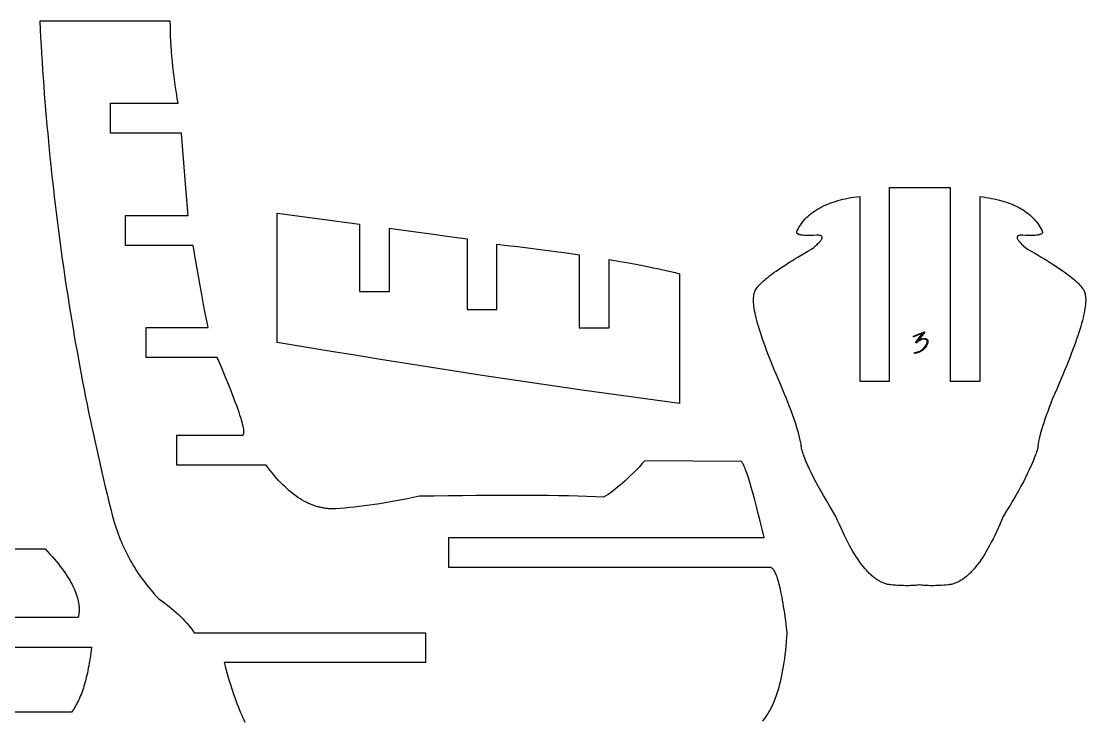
# Model space of a CAD drawing. Extents: x 0.3 to 47.7, y 0.3 to 6.
# Drawn here: x 35.902 to 40.389, y 2.967 to 5.914 of the extents above; entities that cross this region are included whole.
import ezdxf

# ---------------------------------------------------------------- set-up
doc = ezdxf.new("R2010")
doc.units = 0
doc.header["$MEASUREMENT"] = 0
doc.layers.get('0').update_dxf_attribs({"linetype": 'CONTINUOUS'})
doc.layers.add('NUMBERS', color=1, linetype='CONTINUOUS')

msp = doc.modelspace()

# ---------------------------------------------------------------- linework, layer by layer
for points in [[(39.0275, 2.9652), (39.0306, 2.9689), (39.0336, 2.9726), (39.0365, 2.9765), (39.0395, 2.9804), (39.0424, 2.9845), (39.0452, 2.9887), (39.048, 2.993), (39.0507, 2.9974), (39.0534, 3.0019), (39.0561, 3.0065), (39.0587, 3.0113), (39.0613, 3.0161), (39.0663, 3.0261), (39.0711, 3.0366), (39.0757, 3.0475), (39.0802, 3.0588), (39.0845, 3.0705), (39.0886, 3.0827), (39.0926, 3.0954), (39.0963, 3.1084), (39.0999, 3.1219), (39.1033, 3.1359), (39.1066, 3.1502), (39.1096, 3.1651), (39.1125, 3.1803), (39.1152, 3.196), (39.1177, 3.2121), (39.1201, 3.2287), (39.1223, 3.2457), (39.1242, 3.2631), (39.1261, 3.281), (39.1277, 3.2993), (39.1292, 3.318), (39.1305, 3.3372), (39.1263, 3.3719), (39.1242, 3.3883), (39.122, 3.4042), (39.1199, 3.4195), (39.1177, 3.4342), (39.1155, 3.4484), (39.1133, 3.4619), (39.111, 3.4749), (39.1088, 3.4873), (39.1065, 3.4991), (39.1042, 3.5103), (39.1019, 3.5209), (39.0996, 3.531), (39.0972, 3.5404), (39.0949, 3.5493), (39.0925, 3.5576), (39.0901, 3.5654), (39.0877, 3.5725), (39.0852, 3.5791), (39.0828, 3.5851), (39.0803, 3.5904), (39.0778, 3.5953), (39.0753, 3.5995), (39.0727, 3.6031), (39.0715, 3.6048), (39.0702, 3.6062), (39.0689, 3.6075), (39.0676, 3.6087), (39.0663, 3.6097), (39.065, 3.6106), (39.0637, 3.6113), (39.0624, 3.6119), (39.0611, 3.6124), (39.0598, 3.6127), (39.0584, 3.6128), (39.0571, 3.6128), (39.0558, 3.6127), (39.0544, 3.6124), (37.7047, 3.6124), (37.7047, 3.7384), (39.0337, 3.7384), (39.025, 3.7743), (39.0167, 3.8081), (39.0087, 3.8398), (39.0011, 3.8694), (38.9939, 3.8968), (38.987, 3.9221), (38.9804, 3.9453), (38.9742, 3.9664), (38.9684, 3.9854), (38.9629, 4.0023), (38.9578, 4.017), (38.9554, 4.0236), (38.953, 4.0296), (38.9508, 4.0351), (38.9486, 4.0401), (38.9466, 4.0446), (38.9446, 4.0485), (38.9427, 4.0519), (38.9409, 4.0548), (38.9392, 4.0571), (38.9375, 4.0589), (38.5309, 4.0624), (38.5184, 4.0487), (38.5061, 4.0356), (38.494, 4.023), (38.4821, 4.011), (38.4704, 3.9995), (38.459, 3.9885), (38.4478, 3.9781), (38.4368, 3.9683), (38.426, 3.9589), (38.4154, 3.9502), (38.4051, 3.9419), (38.3949, 3.9343), (38.385, 3.9271), (38.3753, 3.9205), (38.3659, 3.9145), (38.3566, 3.909), (38.3223, 3.9104), (38.2861, 3.9117), (38.248, 3.9128), (38.208, 3.9138), (38.1661, 3.9146), (38.1223, 3.9152), (38.0766, 3.9157), (38.0289, 3.916), (37.9794, 3.9161), (37.9279, 3.9161), (37.8746, 3.9159), (37.8193, 3.9155), (37.7622, 3.915), (37.7031, 3.9143), (37.6421, 3.9135), (37.5793, 3.9125), (37.5544, 3.9072), (37.5299, 3.9021), (37.5057, 3.8974), (37.482, 3.8929), (37.4587, 3.8887), (37.4357, 3.8847), (37.4132, 3.881), (37.391, 3.8776), (37.3692, 3.8745), (37.3478, 3.8716), (37.3268, 3.869), (37.3062, 3.8666), (37.286, 3.8646), (37.2662, 3.8628), (37.2467, 3.8612), (37.2277, 3.86), (37.2229, 3.8598), (37.2181, 3.8597), (37.2133, 3.8596), (37.2085, 3.8597), (37.2037, 3.8599), (37.1989, 3.8602), (37.1942, 3.8606), (37.1894, 3.8611), (37.1847, 3.8616), (37.1799, 3.8623), (37.1752, 3.8631), (37.1705, 3.8639), (37.1657, 3.8649), (37.161, 3.866), (37.1563, 3.8671), (37.1516, 3.8684), (37.1469, 3.8697), (37.1422, 3.8712), (37.1375, 3.8728), (37.1329, 3.8744), (37.1282, 3.8762), (37.1235, 3.878), (37.1189, 3.88), (37.1142, 3.882), (37.1096, 3.8841), (37.105, 3.8864), (37.0957, 3.8911), (37.0865, 3.8963), (37.0773, 3.9019), (37.0681, 3.9078), (37.059, 3.9141), (37.0499, 3.9209), (37.0408, 3.928), (37.0318, 3.9355), (37.0227, 3.9434), (37.0137, 3.9517), (37.0047, 3.9604), (36.9958, 3.9695), (36.9869, 3.9789), (36.978, 3.9888), (36.9691, 3.9991), (36.9603, 4.0097), (36.9515, 4.0207), (36.9427, 4.0322), (36.9339, 4.044), (36.5572, 4.044), (36.5572, 4.17), (36.8359, 4.17), (36.8362, 4.1701), (36.837, 4.1708), (36.8378, 4.1716), (36.8384, 4.1726), (36.839, 4.1738), (36.8395, 4.1751), (36.8399, 4.1766), (36.8401, 4.1783), (36.8403, 4.1802), (36.8404, 4.1823), (36.8404, 4.1845), (36.8401, 4.1894), (36.8394, 4.1951), (36.8384, 4.2015), (36.8369, 4.2086), (36.8351, 4.2164), (36.8329, 4.2248), (36.8303, 4.234), (36.8273, 4.2439), (36.8239, 4.2545), (36.8202, 4.2658), (36.8161, 4.2778), (36.8116, 4.2905), (36.8067, 4.3039), (36.8014, 4.318), (36.7957, 4.3328), (36.7897, 4.3483), (36.7833, 4.3645), (36.7765, 4.3814), (36.7617, 4.4173), (36.7455, 4.4561), (36.7276, 4.4976), (36.4286, 4.4976), (36.4286, 4.6236), (36.6892, 4.6236), (36.6836, 4.6518), (36.6774, 4.6843), (36.6705, 4.7211), (36.663, 4.7622), (36.6548, 4.8076), (36.6459, 4.8573), (36.6364, 4.9113), (36.6262, 4.9696), (36.3413, 4.9696), (36.3413, 5.0956), (36.6053, 5.0956), (36.5983, 5.1792), (36.5913, 5.2649), (36.5843, 5.3526), (36.5773, 5.4425), (36.2774, 5.4425), (36.2774, 5.5685), (36.5633, 5.5685), (36.5594, 5.5909), (36.5557, 5.6132), (36.5523, 5.6354), (36.5491, 5.6575), (36.5462, 5.6795), (36.5435, 5.7013), (36.541, 5.7231), (36.5388, 5.7448), (36.5369, 5.7663), (36.5352, 5.7878), (36.5337, 5.8091), (36.5325, 5.8304), (36.5315, 5.8515), (36.5308, 5.8725), (36.5303, 5.8934), (36.5301, 5.9143), (35.9795, 5.9143), (35.9813, 5.8801), (35.9832, 5.8461), (35.9852, 5.8121), (35.9873, 5.7781), (35.9894, 5.7442), (35.9917, 5.7103), (35.9941, 5.6765), (35.9965, 5.6427), (35.9991, 5.609), (36.0017, 5.5753), (36.0045, 5.5417), (36.0073, 5.5081), (36.0103, 5.4745), (36.0133, 5.441), (36.0164, 5.4076), (36.0196, 5.3742), (36.023, 5.3409), (36.0264, 5.3076), (36.0299, 5.2743), (36.0335, 5.2411), (36.0372, 5.2079), (36.041, 5.1748), (36.0449, 5.1418), (36.0489, 5.1088), (36.0529, 5.0758), (36.0571, 5.0429), (36.0614, 5.01), (36.0658, 4.9772), (36.0702, 4.9444), (36.0748, 4.9117), (36.0794, 4.879), (36.0842, 4.8464), (36.089, 4.8138), (36.094, 4.7812), (36.099, 4.7487), (36.1042, 4.7163), (36.1094, 4.6839), (36.1147, 4.6516), (36.1201, 4.6193), (36.1256, 4.587), (36.1312, 4.5548), (36.1369, 4.5227), (36.1427, 4.4905), (36.1486, 4.4585), (36.1546, 4.4265), (36.1607, 4.3945), (36.1669, 4.3626), (36.1732, 4.3307), (36.1795, 4.2989), (36.186, 4.2671), (36.1926, 4.2354), (36.1992, 4.2037), (36.206, 4.1721), (36.2128, 4.1405), (36.2198, 4.109), (36.2268, 4.0775), (36.234, 4.0461), (36.2412, 4.0147), (36.2485, 3.9833), (36.2559, 3.952), (36.2635, 3.9208), (36.2711, 3.8896), (36.2788, 3.8584), (36.2866, 3.8273), (36.2901, 3.8149), (36.2938, 3.8025), (36.2976, 3.7903), (36.3016, 3.7781), (36.3058, 3.7661), (36.3101, 3.7542), (36.3147, 3.7423), (36.3193, 3.7306), (36.3242, 3.719), (36.3292, 3.7075), (36.3343, 3.6961), (36.3397, 3.6848), (36.3452, 3.6735), (36.3508, 3.6624), (36.3567, 3.6514), (36.3627, 3.6405), (36.3688, 3.6297), (36.3752, 3.619), (36.3817, 3.6085), (36.3883, 3.598), (36.3952, 3.5876), (36.4022, 3.5773), (36.4093, 3.5671), (36.4166, 3.5571), (36.4241, 3.5471), (36.4318, 3.5372), (36.4396, 3.5274), (36.4476, 3.5178), (36.4558, 3.5082), (36.4641, 3.4988), (36.4726, 3.4894), (36.4812, 3.4802), (36.4926, 3.4724), (36.5038, 3.4646), (36.5146, 3.4565), (36.5252, 3.4483), (36.5355, 3.44), (36.5456, 3.4314), (36.5554, 3.4228), (36.5649, 3.4139), (36.5741, 3.4049), (36.5831, 3.3958), (36.5917, 3.3865), (36.6002, 3.377), (36.6083, 3.3673), (36.6162, 3.3575), (36.6238, 3.3476), (36.6311, 3.3375), (37.6057, 3.3375), (37.6057, 3.2115), (36.7566, 3.2115), (36.761, 3.1954), (36.7654, 3.1797), (36.7698, 3.1643), (36.7742, 3.1491), (36.7787, 3.1343), (36.7832, 3.1198), (36.7878, 3.1057), (36.7923, 3.0918), (36.7969, 3.0782), (36.8015, 3.065), (36.8062, 3.0521), (36.8108, 3.0394), (36.8155, 3.0271), (36.8203, 3.0151), (36.825, 3.0034), (36.8298, 2.9921), (36.8346, 2.981), (36.8394, 2.9703), (36.8443, 2.9598)], [(35.4992, 3.6906), (36.0025, 3.6906), (36.0128, 3.6797), (36.0226, 3.669), (36.0321, 3.6583), (36.0413, 3.6478), (36.05, 3.6374), (36.0584, 3.6271), (36.0663, 3.617), (36.0739, 3.6069), (36.0812, 3.597), (36.088, 3.5872), (36.0945, 3.5775), (36.1005, 3.568), (36.1062, 3.5586), (36.1115, 3.5492), (36.1165, 3.5401), (36.121, 3.531), (36.1252, 3.522), (36.129, 3.5132), (36.1324, 3.5045), (36.1354, 3.4959), (36.138, 3.4874), (36.1403, 3.4791), (36.1422, 3.4709), (36.1437, 3.4628), (36.1448, 3.4548), (36.1452, 3.4508), (36.1455, 3.4469), (36.1457, 3.443), (36.1459, 3.4392), (36.1459, 3.4353), (36.1458, 3.4315), (36.1457, 3.4278), (36.1454, 3.424), (36.1451, 3.4203), (36.1446, 3.4167), (36.1441, 3.413), (36.1435, 3.4094), (36.1427, 3.4058), (36.1419, 3.4022), (35.626, 3.4022)], [(35.626, 3.2762), (36.1977, 3.2762), (36.1964, 3.2644), (36.1949, 3.2528), (36.1934, 3.2414), (36.1918, 3.2303), (36.1901, 3.2193), (36.1884, 3.2085), (36.1865, 3.198), (36.1846, 3.1877), (36.1826, 3.1776), (36.1805, 3.1676), (36.1784, 3.1579), (36.1761, 3.1485), (36.1738, 3.1392), (36.1714, 3.1301), (36.1689, 3.1213), (36.1663, 3.1126), (36.1637, 3.1042), (36.1609, 3.096), (36.1581, 3.088), (36.1552, 3.0802), (36.1522, 3.0726), (36.1492, 3.0652), (36.146, 3.058), (36.1428, 3.0511), (36.1395, 3.0443), (36.1361, 3.0378), (36.1326, 3.0315), (36.1291, 3.0254), (36.1254, 3.0195), (36.1217, 3.0138), (36.1179, 3.0083), (36.114, 3.003), (35.6225, 3.003)]]:
    msp.add_lwpolyline(points)
for points in [[(39.9438, 5.1755), (39.9562, 5.1739), (39.9683, 5.1721), (39.9802, 5.1702), (39.9918, 5.1681), (40.0031, 5.1658), (40.0141, 5.1633), (40.0249, 5.1606), (40.0353, 5.1578), (40.0455, 5.1547), (40.0554, 5.1515), (40.0651, 5.1481), (40.0745, 5.1445), (40.0835, 5.1407), (40.0923, 5.1367), (40.1009, 5.1326), (40.1091, 5.1283), (40.1171, 5.1237), (40.1248, 5.119), (40.1322, 5.1141), (40.1394, 5.1091), (40.1462, 5.1038), (40.1528, 5.0984), (40.1591, 5.0928), (40.1651, 5.087), (40.1709, 5.081), (40.1764, 5.0748), (40.1816, 5.0684), (40.1865, 5.0619), (40.1911, 5.0551), (40.1955, 5.0482), (40.1996, 5.0411), (40.2034, 5.0338), (40.2045, 5.0321), (40.2053, 5.0305), (40.2059, 5.0289), (40.2063, 5.0274), (40.2065, 5.026), (40.2064, 5.0246), (40.2061, 5.0233), (40.2055, 5.022), (40.2048, 5.0209), (40.2038, 5.0198), (40.2025, 5.0187), (40.2011, 5.0178), (40.1994, 5.0169), (40.1974, 5.0161), (40.1953, 5.0153), (40.1929, 5.0146), (40.1903, 5.014), (40.1874, 5.0134), (40.1843, 5.013), (40.181, 5.0125), (40.1737, 5.0119), (40.1654, 5.0116), (40.1562, 5.0115), (40.1461, 5.0117), (40.1351, 5.0121), (40.1231, 5.0129), (40.1197, 5.0129), (40.1166, 5.0128), (40.1138, 5.0126), (40.1112, 5.0123), (40.1089, 5.0119), (40.1068, 5.0113), (40.105, 5.0106), (40.1035, 5.0098), (40.1022, 5.0089), (40.1011, 5.0078), (40.1004, 5.0066), (40.0999, 5.0053), (40.0996, 5.0039), (40.0996, 5.0023), (40.0999, 5.0007), (40.1004, 4.9989), (40.1012, 4.9969), (40.1022, 4.9949), (40.1035, 4.9927), (40.1051, 4.9905), (40.1069, 4.988), (40.109, 4.9855), (40.1113, 4.9829), (40.1139, 4.9801), (40.1168, 4.9772), (40.1199, 4.9742), (40.1269, 4.9677), (40.1349, 4.9608), (40.144, 4.9534), (40.1591, 4.9449), (40.1737, 4.9366), (40.1878, 4.9284), (40.2015, 4.9204), (40.2146, 4.9125), (40.2273, 4.9048), (40.2394, 4.8972), (40.2511, 4.8898), (40.2623, 4.8826), (40.2731, 4.8755), (40.2833, 4.8686), (40.2931, 4.8618), (40.3024, 4.8552), (40.3111, 4.8487), (40.3195, 4.8424), (40.3273, 4.8363), (40.3346, 4.8303), (40.3415, 4.8245), (40.3478, 4.8188), (40.3537, 4.8133), (40.3591, 4.8079), (40.364, 4.8027), (40.3685, 4.7977), (40.3724, 4.7928), (40.3759, 4.7881), (40.3789, 4.7835), (40.3814, 4.7791), (40.3824, 4.7769), (40.3834, 4.7748), (40.3842, 4.7727), (40.3849, 4.7707), (40.3855, 4.7687), (40.386, 4.7668), (40.3863, 4.7649), (40.3865, 4.763), (40.3866, 4.7612), (40.3866, 4.7594), (40.3872, 4.7568), (40.3876, 4.7542), (40.388, 4.7514), (40.3884, 4.7485), (40.3887, 4.7423), (40.3888, 4.7356), (40.3885, 4.7285), (40.3879, 4.7208), (40.387, 4.7126), (40.3857, 4.7039), (40.3842, 4.6946), (40.3822, 4.6849), (40.38, 4.6747), (40.3775, 4.664), (40.3746, 4.6527), (40.3713, 4.641), (40.3678, 4.6287), (40.3639, 4.616), (40.3597, 4.6027), (40.3552, 4.589), (40.3503, 4.5747), (40.3452, 4.5599), (40.3397, 4.5447), (40.3338, 4.5289), (40.3277, 4.5126), (40.3212, 4.4958), (40.3144, 4.4785), (40.3072, 4.4607), (40.2997, 4.4424), (40.2919, 4.4236), (40.2838, 4.4043), (40.2754, 4.3844), (40.2666, 4.3641), (40.2575, 4.3433), (40.2495, 4.3239), (40.242, 4.3052), (40.235, 4.2872), (40.2285, 4.2698), (40.2224, 4.2531), (40.2167, 4.237), (40.2116, 4.2216), (40.2069, 4.2069), (40.2026, 4.1928), (40.1988, 4.1793), (40.1955, 4.1666), (40.1927, 4.1544), (40.1903, 4.143), (40.1884, 4.1321), (40.1876, 4.127), (40.1869, 4.122), (40.1864, 4.1171), (40.1859, 4.1125), (40.184, 4.1062), (40.182, 4.0998), (40.1798, 4.0932), (40.1774, 4.0864), (40.1748, 4.0795), (40.1721, 4.0724), (40.1691, 4.0651), (40.1661, 4.0576), (40.1594, 4.0422), (40.152, 4.0261), (40.144, 4.0093), (40.1353, 3.9918), (40.1259, 3.9737), (40.1158, 3.9549), (40.1051, 3.9353), (40.0936, 3.9151), (40.0815, 3.8943), (40.0687, 3.8727), (40.0552, 3.8504), (40.0411, 3.8275), (40.0339, 3.8103), (40.0268, 3.7937), (40.0196, 3.7776), (40.0125, 3.762), (40.0053, 3.7469), (39.9981, 3.7324), (39.9909, 3.7184), (39.9837, 3.7049), (39.9765, 3.6919), (39.9693, 3.6795), (39.9621, 3.6676), (39.9549, 3.6562), (39.9476, 3.6454), (39.9404, 3.635), (39.9331, 3.6252), (39.9259, 3.616), (39.9186, 3.6072), (39.9114, 3.599), (39.9077, 3.5951), (39.9041, 3.5913), (39.9004, 3.5876), (39.8968, 3.5841), (39.8931, 3.5807), (39.8895, 3.5775), (39.8858, 3.5743), (39.8822, 3.5713), (39.8785, 3.5685), (39.8749, 3.5658), (39.8712, 3.5632), (39.8676, 3.5607), (39.8639, 3.5584), (39.8602, 3.5562), (39.8566, 3.5541), (39.8529, 3.5521), (39.8492, 3.5503), (39.8456, 3.5487), (39.8419, 3.5471), (39.8382, 3.5457), (39.8345, 3.5444), (39.8309, 3.5433), (39.8272, 3.5422), (39.8235, 3.5413), (39.8198, 3.5406), (39.8161, 3.54), (39.8124, 3.5395), (39.8088, 3.5391), (39.7994, 3.5383), (39.7903, 3.5375), (39.7815, 3.5369), (39.7729, 3.5364), (39.7645, 3.536), (39.7564, 3.5358), (39.7485, 3.5356), (39.7409, 3.5355), (39.7335, 3.5356), (39.7263, 3.5358), (39.7194, 3.536), (39.7128, 3.5364), (39.7064, 3.5369), (39.7002, 3.5375), (39.6942, 3.5383), (39.6885, 3.5391), (39.6828, 3.5383), (39.6769, 3.5375), (39.6707, 3.5369), (39.6643, 3.5364), (39.6576, 3.536), (39.6507, 3.5358), (39.6436, 3.5356), (39.6362, 3.5355), (39.6286, 3.5356), (39.6207, 3.5358), (39.6126, 3.536), (39.6042, 3.5364), (39.5956, 3.5369), (39.5867, 3.5375), (39.5777, 3.5383), (39.5683, 3.5391), (39.5646, 3.5395), (39.5609, 3.54), (39.5573, 3.5406), (39.5536, 3.5413), (39.5499, 3.5422), (39.5462, 3.5433), (39.5425, 3.5444), (39.5389, 3.5457), (39.5352, 3.5471), (39.5315, 3.5487), (39.5278, 3.5503), (39.5242, 3.5521), (39.5205, 3.5541), (39.5168, 3.5562), (39.5132, 3.5584), (39.5095, 3.5607), (39.5059, 3.5632), (39.5022, 3.5658), (39.4985, 3.5685), (39.4949, 3.5713), (39.4912, 3.5743), (39.4876, 3.5775), (39.4839, 3.5807), (39.4803, 3.5841), (39.4766, 3.5876), (39.473, 3.5913), (39.4694, 3.5951), (39.4657, 3.599), (39.4585, 3.6072), (39.4512, 3.616), (39.4439, 3.6252), (39.4367, 3.635), (39.4294, 3.6454), (39.4222, 3.6562), (39.415, 3.6676), (39.4078, 3.6795), (39.4006, 3.6919), (39.3934, 3.7049), (39.3862, 3.7184), (39.379, 3.7324), (39.3718, 3.7469), (39.3646, 3.762), (39.3575, 3.7776), (39.3503, 3.7937), (39.3432, 3.8103), (39.336, 3.8275), (39.3218, 3.8504), (39.3084, 3.8727), (39.2956, 3.8943), (39.2834, 3.9151), (39.272, 3.9353), (39.2612, 3.9549), (39.2512, 3.9737), (39.2418, 3.9918), (39.2331, 4.0093), (39.225, 4.0261), (39.2177, 4.0422), (39.211, 4.0576), (39.2079, 4.0651), (39.205, 4.0724), (39.2023, 4.0795), (39.1997, 4.0864), (39.1973, 4.0932), (39.1951, 4.0998), (39.193, 4.1062), (39.1912, 4.1125), (39.1907, 4.1171), (39.1902, 4.122), (39.1895, 4.127), (39.1887, 4.1321), (39.1868, 4.143), (39.1844, 4.1544), (39.1816, 4.1666), (39.1782, 4.1793), (39.1745, 4.1928), (39.1702, 4.2069), (39.1655, 4.2216), (39.1603, 4.237), (39.1547, 4.2531), (39.1486, 4.2698), (39.1421, 4.2872), (39.135, 4.3052), (39.1275, 4.3239), (39.1196, 4.3433), (39.1105, 4.3641), (39.1017, 4.3844), (39.0933, 4.4043), (39.0851, 4.4236), (39.0773, 4.4424), (39.0699, 4.4607), (39.0627, 4.4785), (39.0559, 4.4958), (39.0494, 4.5126), (39.0433, 4.5289), (39.0374, 4.5447), (39.0319, 4.5599), (39.0267, 4.5747), (39.0219, 4.589), (39.0174, 4.6027), (39.0132, 4.616), (39.0093, 4.6287), (39.0057, 4.641), (39.0025, 4.6527), (38.9996, 4.664), (38.9971, 4.6747), (38.9948, 4.6849), (38.9929, 4.6946), (38.9913, 4.7039), (38.9901, 4.7126), (38.9892, 4.7208), (38.9886, 4.7285), (38.9883, 4.7356), (38.9883, 4.7423), (38.9887, 4.7485), (38.989, 4.7514), (38.9894, 4.7542), (38.9899, 4.7568), (38.9905, 4.7594), (38.9904, 4.7612), (38.9905, 4.763), (38.9908, 4.7649), (38.9911, 4.7668), (38.9916, 4.7687), (38.9922, 4.7707), (38.9929, 4.7727), (38.9937, 4.7748), (38.9946, 4.7769), (38.9957, 4.7791), (38.9982, 4.7835), (39.0012, 4.7881), (39.0046, 4.7928), (39.0086, 4.7977), (39.013, 4.8027), (39.0179, 4.8079), (39.0234, 4.8133), (39.0292, 4.8188), (39.0356, 4.8245), (39.0425, 4.8303), (39.0498, 4.8363), (39.0576, 4.8424), (39.0659, 4.8487), (39.0747, 4.8552), (39.084, 4.8618), (39.0938, 4.8686), (39.104, 4.8755), (39.1147, 4.8826), (39.1259, 4.8898), (39.1376, 4.8972), (39.1498, 4.9048), (39.1625, 4.9125), (39.1756, 4.9204), (39.1893, 4.9284), (39.2034, 4.9366), (39.218, 4.9449), (39.233, 4.9534), (39.2421, 4.9608), (39.2502, 4.9677), (39.2572, 4.9742), (39.2603, 4.9772), (39.2632, 4.9801), (39.2657, 4.9829), (39.2681, 4.9855), (39.2702, 4.988), (39.272, 4.9905), (39.2735, 4.9927), (39.2748, 4.9949), (39.2759, 4.9969), (39.2767, 4.9989), (39.2772, 5.0007), (39.2775, 5.0023), (39.2775, 5.0039), (39.2772, 5.0053), (39.2767, 5.0066), (39.2759, 5.0078), (39.2749, 5.0089), (39.2736, 5.0098), (39.2721, 5.0106), (39.2703, 5.0113), (39.2682, 5.0119), (39.2659, 5.0123), (39.2633, 5.0126), (39.2604, 5.0128), (39.2573, 5.0129), (39.254, 5.0129), (39.242, 5.0121), (39.231, 5.0117), (39.2209, 5.0115), (39.2117, 5.0116), (39.2034, 5.0119), (39.1961, 5.0125), (39.1928, 5.013), (39.1897, 5.0134), (39.1868, 5.014), (39.1842, 5.0146), (39.1818, 5.0153), (39.1796, 5.0161), (39.1777, 5.0169), (39.176, 5.0178), (39.1745, 5.0187), (39.1733, 5.0198), (39.1723, 5.0209), (39.1715, 5.022), (39.171, 5.0233), (39.1707, 5.0246), (39.1706, 5.026), (39.1708, 5.0274), (39.1711, 5.0289), (39.1718, 5.0305), (39.1726, 5.0321), (39.1737, 5.0338), (39.1775, 5.0411), (39.1816, 5.0482), (39.186, 5.0552), (39.1907, 5.0619), (39.1957, 5.0685), (39.201, 5.0749), (39.2065, 5.0811), (39.2124, 5.0871), (39.2185, 5.0929), (39.2249, 5.0986), (39.2316, 5.1041), (39.2386, 5.1094), (39.2459, 5.1145), (39.2534, 5.1194), (39.2613, 5.1241), (39.2694, 5.1287), (39.2778, 5.1331), (39.2864, 5.1373), (39.2954, 5.1413), (39.3046, 5.1451), (39.3141, 5.1487), (39.3238, 5.1522), (39.3339, 5.1554), (39.3442, 5.1585), (39.3547, 5.1614), (39.3656, 5.1641), (39.3767, 5.1666), (39.3881, 5.1689), (39.3997, 5.1711), (39.4116, 5.173), (39.4238, 5.1748), (39.4362, 5.1763), (39.4362, 4.3976), (39.5624, 4.3976), (39.5624, 5.1947), (39.5623, 5.2139), (39.8176, 5.2139), (39.8176, 4.3976), (39.9438, 4.3976)], [(38.6765, 4.8505), (38.6766, 4.3032), (38.5743, 4.3169), (38.4715, 4.3309), (38.3682, 4.3452), (38.2645, 4.3599), (38.1602, 4.3749), (38.0554, 4.3902), (37.9502, 4.4058), (37.8444, 4.4218), (37.7381, 4.4381), (37.6314, 4.4547), (37.5241, 4.4716), (37.4164, 4.4889), (37.3081, 4.5065), (37.1994, 4.5244), (37.0902, 4.5426), (36.9804, 4.5612), (36.9804, 5.105), (37.1606, 5.0814), (37.3274, 5.0594), (37.3274, 4.7761), (37.4534, 4.7761), (37.4534, 5.0425), (37.5438, 5.0303), (37.6281, 5.0188), (37.707, 5.0079), (37.781, 4.9975), (37.781, 4.6992), (37.907, 4.6992), (37.907, 4.9748), (37.9504, 4.9698), (37.9935, 4.9648), (38.0366, 4.9596), (38.0796, 4.9542), (38.1227, 4.9485), (38.166, 4.9427), (38.2097, 4.9365), (38.2538, 4.93), (38.2539, 4.6219), (38.3799, 4.6219), (38.3797, 4.9101), (38.4177, 4.9036), (38.4551, 4.897), (38.4921, 4.8902), (38.5288, 4.8831), (38.5471, 4.8794), (38.5654, 4.8756), (38.5838, 4.8717), (38.6022, 4.8677), (38.6206, 4.8636), (38.6391, 4.8594), (38.6578, 4.855)]]:
    msp.add_lwpolyline(points, close=True)
at = {"layer": 'NUMBERS'}
msp.add_lwpolyline([(39.7215, 4.5725), (39.7225, 4.5708), (39.7233, 4.569), (39.7237, 4.5669), (39.7239, 4.5647), (39.7235, 4.5607), (39.7224, 4.5565), (39.7205, 4.5519), (39.7178, 4.547), (39.7149, 4.5425), (39.7116, 4.5381), (39.7081, 4.534), (39.7041, 4.5301), (39.7003, 4.5269), (39.6957, 4.5239), (39.6904, 4.5212), (39.6844, 4.5188), (39.6794, 4.517), (39.6749, 4.5157), (39.671, 4.515), (39.6677, 4.5147), (39.6664, 4.5149), (39.6664, 4.5185), (39.668, 4.5185), (39.6712, 4.5188), (39.6749, 4.5195), (39.6838, 4.5224), (39.6892, 4.5247), (39.694, 4.5272), (39.6981, 4.5299), (39.7015, 4.5328), (39.7087, 4.5403), (39.7146, 4.5482), (39.7173, 4.5527), (39.7192, 4.5568), (39.7203, 4.5606), (39.7207, 4.5641), (39.7202, 4.5674), (39.7188, 4.5701), (39.7168, 4.5721), (39.7143, 4.5736), (39.7114, 4.5744), (39.708, 4.5747), (39.7032, 4.5743), (39.698, 4.573), (39.6925, 4.5709), (39.6867, 4.5679), (39.6818, 4.5649), (39.6783, 4.5622), (39.6763, 4.56), (39.6756, 4.5581), (39.6711, 4.5605), (39.7028, 4.5996), (39.663, 4.5838), (39.6629, 4.5876), (39.7093, 4.606), (39.7107, 4.6035), (39.6836, 4.57), (39.6906, 4.5734), (39.6972, 4.5758), (39.7033, 4.5773), (39.709, 4.5778), (39.7129, 4.5774), (39.7163, 4.5764), (39.7192, 4.5748)], close=True, dxfattribs=at)

doc.saveas('drawing.dxf')
